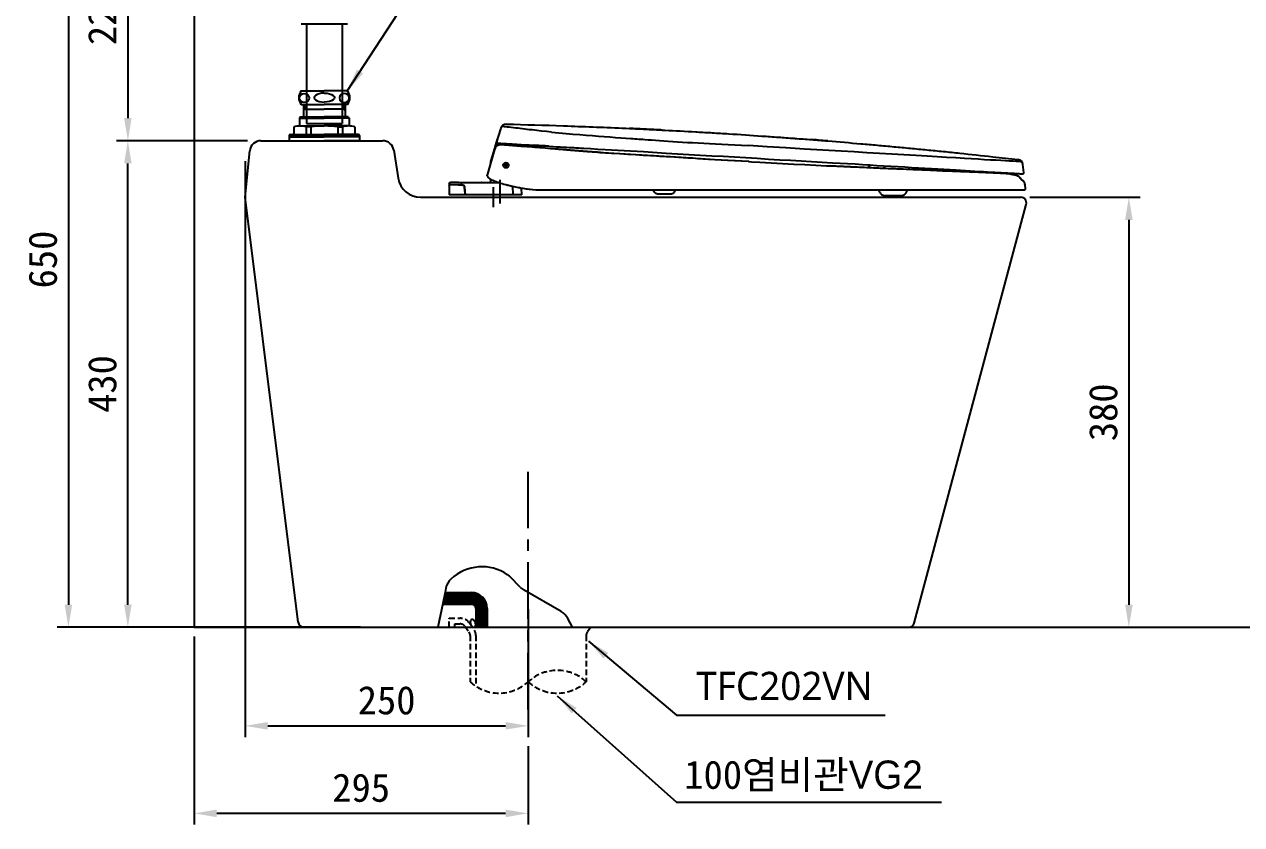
# Model space of a CAD drawing. Extents: x 3417 to 8696, y 52 to 2243.
# Drawn here: x 3417 to 4492, y 52 to 760 of the extents above; entities that cross this region are included whole.
import ezdxf

# ---------------------------------------------------------------- set-up
doc = ezdxf.new("R2010")
doc.units = 0
doc.header["$LTSCALE"] = 20
doc.header["$MEASUREMENT"] = 0
doc.linetypes.add('CENTER', pattern=[2, 1.25, -0.25, 0.25, -0.25])
doc.linetypes.add('HIDDEN', pattern=[0.375, 0.25, -0.125])
doc.layers.get('0').update_dxf_attribs({"linetype": 'CONTINUOUS'})
doc.layers.get('DEFPOINTS').update_dxf_attribs({"linetype": 'CONTINUOUS'})
for name, color, linetype in [('1', 1, 'CONTINUOUS'), ('2', 2, 'CONTINUOUS'), ('3', 3, 'CONTINUOUS'), ('4', 4, 'CONTINUOUS'), ('6', 6, 'CONTINUOUS'), ('CENTER', 2, 'CENTER'), ('FAUCET', 4, 'CONTINUOUS')]:
    doc.layers.add(name, color=color, linetype=linetype)
doc.styles.add('ROMANS', font='ROMANS')
doc.dimstyles.get("Standard").update_dxf_attribs({"dimtxt": 2.5, "dimasz": 2, "dimexe": 2, "dimexo": 1, "dimgap": 1.5, "dimtad": 1, "dimdec": 0, "dimlfac": 10, "dimrnd": 0.5, "dimzin": 0, "dimdsep": 46, "dimtxsty": 'Standard', "dimcen": 0, "dimclrt": 2, "dimadec": 0, "dimazin": 0, "dimtfac": 1, "dimtdec": 0, "dimtmove": 0, "dimatfit": 3, "dimfxl": 1, "dimtolj": 1, "dimtzin": 0, "dimarcsym": 0})

# ---------------------------------------------------------------- blocks, each defined once
blk = doc.blocks.new('*D10')
at = {"layer": '3', "color": 3, "lineweight": -2, "transparency": 16777216}
for p, q in [((3566.8, 218.7), (3566.8, 52.3)), ((3861.8, 121.6), (3861.8, 52.3)), ((3586.8, 62.3), (3841.8, 62.3))]:
    blk.add_line(p, q, dxfattribs=at)
at = {"layer": '3', "color": 3, "transparency": 16777216}
for points in [[(3586.8, 65.6), (3586.8, 58.9), (3566.8, 62.3)], [(3841.8, 65.6), (3841.8, 58.9), (3861.8, 62.3)]]:
    blk.add_solid(points, dxfattribs=at)
at = {"layer": 'DEFPOINTS', "color": 0, "transparency": 16777216}
for p in [(3566.8, 226.7), (3861.8, 129.6), (3861.8, 62.3)]:
    blk.add_point(p, dxfattribs=at)
at = {"layer": '3', "color": 2, "transparency": 16777216, "insert": (3714.3, 84.8), "char_height": 25, "attachment_point": 5}
blk.add_mtext('\\A1;295', dxfattribs=at)
blk = doc.blocks.new('*D11')
at = {"layer": '3', "color": 3, "lineweight": -2, "transparency": 16777216}
for p, q in [((3546.8, 876.7), (3445.8, 876.7)), ((3455.8, 856.7), (3455.8, 246.7)), ((3659.8, 226.7), (3445.8, 226.7))]:
    blk.add_line(p, q, dxfattribs=at)
at = {"layer": '3', "color": 3, "transparency": 16777216}
for points in [[(3452.5, 856.7), (3459.1, 856.7), (3455.8, 876.7)], [(3452.5, 246.7), (3459.1, 246.7), (3455.8, 226.7)]]:
    blk.add_solid(points, dxfattribs=at)
at = {"layer": 'DEFPOINTS', "color": 0, "transparency": 16777216}
for p in [(3554.8, 876.7), (3455.8, 226.7), (3667.8, 226.7)]:
    blk.add_point(p, dxfattribs=at)
at = {"layer": '3', "color": 2, "transparency": 16777216, "insert": (3433.3, 551.7), "char_height": 25, "attachment_point": 5, "rotation": 90}
blk.add_mtext('\\A1;650', dxfattribs=at)
blk = doc.blocks.new('*D12')
at = {"layer": '3', "color": 3, "lineweight": -2, "transparency": 16777216}
for p, q in [((3514.5, 876.7), (3498.3, 876.7)), ((3508.3, 856.7), (3508.3, 676.7)), ((3500.3, 656.7), (3498.3, 656.7))]:
    blk.add_line(p, q, dxfattribs=at)
at = {"layer": '3', "color": 3, "transparency": 16777216}
for points in [[(3505, 856.7), (3511.6, 856.7), (3508.3, 876.7)], [(3505, 676.7), (3511.6, 676.7), (3508.3, 656.7)]]:
    blk.add_solid(points, dxfattribs=at)
at = {"layer": 'DEFPOINTS', "color": 0, "transparency": 16777216}
for p in [(3522.5, 876.7), (3508.3, 656.7), (3508.3, 656.7)]:
    blk.add_point(p, dxfattribs=at)
at = {"layer": '3', "color": 2, "transparency": 16777216, "insert": (3485.8, 766.7), "char_height": 25, "attachment_point": 5, "rotation": 90}
blk.add_mtext('\\A1;220', dxfattribs=at)
blk = doc.blocks.new('*D15')
at = {"color": 3, "lineweight": -2, "transparency": 16777216}
for p, q in [((3611.8, 638.7), (3611.8, 129.6)), ((3861.8, 242.7), (3861.8, 129.6)), ((3631.8, 139.6), (3841.8, 139.6))]:
    blk.add_line(p, q, dxfattribs=at)
at = {"color": 3, "transparency": 16777216}
for points in [[(3631.8, 143), (3631.8, 136.3), (3611.8, 139.6)], [(3841.8, 143), (3841.8, 136.3), (3861.8, 139.6)]]:
    blk.add_solid(points, dxfattribs=at)
at = {"layer": 'DEFPOINTS', "color": 0, "transparency": 16777216}
for p in [(3611.8, 646.7), (3861.8, 250.7), (3861.8, 139.6)]:
    blk.add_point(p, dxfattribs=at)
at = {"color": 2, "transparency": 16777216, "insert": (3736.8, 162.1), "char_height": 25, "attachment_point": 5}
blk.add_mtext('\\A1;250', dxfattribs=at)
blk = doc.blocks.new('*D16')
at = {"color": 3, "lineweight": -2, "transparency": 16777216}
for p, q in [((3613.8, 656.7), (3498.3, 656.7)), ((3508.3, 246.7), (3508.3, 636.7)), ((3713.8, 226.7), (3498.3, 226.7))]:
    blk.add_line(p, q, dxfattribs=at)
at = {"color": 3, "transparency": 16777216}
for points in [[(3505, 636.7), (3511.6, 636.7), (3508.3, 656.7)], [(3505, 246.7), (3511.6, 246.7), (3508.3, 226.7)]]:
    blk.add_solid(points, dxfattribs=at)
at = {"layer": 'DEFPOINTS', "color": 0, "transparency": 16777216}
for p in [(3508.3, 656.7), (3621.8, 656.7), (3721.8, 226.7)]:
    blk.add_point(p, dxfattribs=at)
at = {"color": 2, "transparency": 16777216, "insert": (3485.8, 441.7), "char_height": 25, "attachment_point": 5, "rotation": 90}
blk.add_mtext('\\A1;430', dxfattribs=at)
blk = doc.blocks.new('*D20')
at = {"layer": '3', "color": 3, "lineweight": -2, "transparency": 16777216}
for p, q in [((4304.8, 606.7), (4402.2, 606.7)), ((4392.2, 586.7), (4392.2, 246.7)), ((4156.3, 226.7), (4402.2, 226.7))]:
    blk.add_line(p, q, dxfattribs=at)
at = {"layer": '3', "color": 3, "transparency": 16777216}
for points in [[(4388.9, 586.7), (4395.6, 586.7), (4392.2, 606.7)], [(4388.9, 246.7), (4395.6, 246.7), (4392.2, 226.7)]]:
    blk.add_solid(points, dxfattribs=at)
at = {"layer": 'DEFPOINTS', "color": 0, "transparency": 16777216}
for p in [(4296.8, 606.7), (4148.3, 226.7), (4392.2, 226.7)]:
    blk.add_point(p, dxfattribs=at)
at = {"layer": '3', "color": 2, "transparency": 16777216, "insert": (4369.7, 416.7), "char_height": 25, "attachment_point": 5, "rotation": 90}
blk.add_mtext('\\A1;380', dxfattribs=at)
blk = doc.blocks.new('*X29')
at = {"color": 0}
for p, q in [((1041.4, 975), (1072.4, 975)), ((1041.6, 976), (1070.5, 976)), ((1041.8, 977), (1066.9, 977)), ((1040, 968), (1078.1, 968)), ((1040.2, 969), (1077.7, 969)), ((1040.4, 970), (1077.2, 970)), ((1040.6, 971), (1076.6, 971)), ((1040.8, 972), (1075.8, 972)), ((1041, 973), (1074.9, 973)), ((1041.2, 974), (1073.8, 974)), ((1066, 967), (1078.4, 967)), ((1067.8, 966), (1078.7, 966)), ((1068.5, 965), (1078.9, 965)), ((1068.9, 964), (1079, 964)), ((1069, 963), (1079, 963)), ((1069, 962), (1079, 962)), ((1069, 961), (1079, 961)), ((1069, 960), (1079, 960)), ((1069, 959), (1079, 959)), ((1069, 958), (1079, 958)), ((1069, 957), (1079, 957)), ((1069, 956), (1079, 956)), ((1069, 955), (1079, 955)), ((1069, 954), (1079, 954)), ((1069, 953), (1079, 953)), ((1069, 952), (1079, 952)), ((1069, 951), (1079, 951)), ((1069, 950), (1079, 950)), ((1069, 949), (1079, 949)), ((1069, 948), (1079, 948)), ((1069, 947), (1079, 947))]:
    blk.add_line(p, q, dxfattribs=at)
blk = doc.blocks.new('A$C0A0E4DA4')
at = {"color": 2, "ltscale": 50}
for p, q in [((41.9, 58), (42.5, 60.1)), ((42.5, 60.1), (42.6, 60.5)), ((36.9, 41.2), (40.1, 51.8)), ((40.1, 51.8), (40.2, 51.8)), ((40.2, 51.8), (40.3, 51.8)), ((40.3, 51.8), (40.3, 51.8)), ((52.4, 37.1), (47.7, 37.1)), ((50, 39.5), (50, 34.7)), ((507.3, 30.6), (506.6, 37.7)), ((8, 21.8), (1, 21.8)), ((8, 21.8), (43.7, 21.8)), ((0, 20.8), (0, 19.8)), ((0, 20.8), (0, 19.8)), ((8, 19.8), (0, 19.8)), ((0, 19.3), (0, 19.1)), ((0, 19.1), (0, 10.8)), ((64, 10.8), (0, 10.8)), ((8, 19.8), (0.5, 19.8)), ((1.5, 19.8), (0.5, 19.8)), ((4.4, 19.8), (1.5, 19.8)), ((7.8, 19.8), (8.9, 19.8)), ((8, 19.8), (11.1, 19.8)), ((8, 19.8), (9.8, 19.8)), ((11, 19.8), (9.8, 19.8)), ((14, 12.5), (13.5, 17.5)), ((14.3, 10.8), (13.6, 17.6)), ((14.1, 10.8), (14, 12.5)), ((38.8, 17.6), (38.8, 0)), ((64, 10.8), (63.9, 16.9)), ((80.2, 15.3), (264.5, 15.3)), ((264.5, 15.3), (353.6, 15.3)), ((353.6, 15.3), (467.3, 15.3)), ((467.3, 15.3), (507.8, 15.3)), ((508.8, 16.4), (508.5, 19.9))]:
    blk.add_line(p, q, dxfattribs=at)
for points in [[(45.2, 69), (41.8, 57.8)], [(45.3, 69.7), (45.3, 69.4), (45.2, 69)], [(45.2, 69), (45.2, 69.1)], [(45.2, 69), (45.2, 69)], [(90.3, 66.3), (85.9, 66.8), (81.5, 67.3), (77.3, 67.8), (73.2, 68.3), (70.9, 68.5), (68.7, 68.8), (66.6, 69.1), (64.5, 69.3), (62.6, 69.5), (60.7, 69.8), (58.9, 70), (56.7, 70.2), (54.7, 70.4), (52.9, 70.6), (51.3, 70.8), (49.8, 71), (48.6, 71.1), (47.4, 71.2), (46.4, 71.3), (46.1, 71.3)], [(90.3, 66.3), (96.8, 65.7), (103.1, 65.2), (109.2, 64.7), (115.2, 64.2), (121, 63.7), (126.5, 63.3), (131.8, 62.9), (136.9, 62.5), (141.9, 62.1), (146.7, 61.7), (151.4, 61.4), (155.9, 61.1), (160.2, 60.7), (162.1, 60.6), (163.9, 60.5), (165.7, 60.3), (167.5, 60.2), (169.2, 60.1), (170.9, 60), (172.6, 59.9), (175.6, 59.6), (178.7, 59.4), (182.1, 59.2), (185.7, 58.9), (189.4, 58.7), (193.4, 58.4), (197.4, 58.2), (201.5, 57.9), (205.8, 57.6), (210.2, 57.3), (214.9, 57.1), (219.7, 56.8), (224.7, 56.5), (229.9, 56.2), (235.2, 55.9), (240.8, 55.6), (246.4, 55.3), (252.2, 55), (258.1, 54.7), (264.3, 54.4)], [(186.8, 68.3), (185.5, 68.4), (184.1, 68.4), (182.4, 68.5), (180.6, 68.6), (178.6, 68.7), (176.4, 68.8), (174, 68.9), (171.4, 69.1), (168.6, 69.2), (165.7, 69.3), (162.5, 69.5), (159.2, 69.6)], [(161, 69.5), (159.2, 69.6)], [(40.1, 51.8), (40.2, 52.3), (40.4, 52.9), (40.5, 53.4), (40.7, 54), (40.9, 54.5), (41, 55), (41.2, 55.5), (41.3, 56), (41.3, 56)], [(40.2, 51.9), (40.5, 52.6), (41, 53.3), (41.6, 54), (42.2, 54.5), (43, 54.9), (43.8, 55.2), (44.6, 55.3), (45.3, 55.3)], [(40.6, 52.7), (40.6, 52.8), (41.2, 53.7), (41.5, 54.3), (41.8, 54.8), (42, 55.3), (42.3, 55.6), (42.4, 56), (42.6, 56.2), (42.7, 56.5), (42.7, 56.6)], [(41.3, 56), (41.4, 56.4), (41.5, 56.8), (41.6, 57.1), (41.7, 57.3), (41.8, 57.6), (41.8, 57.6)], [(41.7, 56.9), (41.6, 56.7), (41.4, 56.4), (41.3, 56)], [(41.8, 57.6), (41.8, 57.5), (41.7, 56.9)], [(41.8, 57), (41.7, 56.9)], [(41.8, 57.6), (41.8, 57.7), (41.8, 57.8), (41.8, 57.8)], [(41.8, 57.8), (41.8, 57.7), (41.8, 57.5)], [(41.8, 57.8), (41.8, 57.7), (41.8, 57.6)], [(41.8, 57.5), (41.8, 57.6), (41.8, 57.6)], [(42.1, 56.8), (42.1, 56.8), (42, 57), (41.9, 57.1), (41.8, 57.4), (41.8, 57.5)], [(41.9, 57.9), (41.9, 57.5), (42, 57.2), (42.2, 56.9), (42.5, 56.7)], [(42.4, 56.6), (42.3, 56.7), (42.1, 56.8)], [(42.4, 56.7), (42.5, 56.6)], [(42.5, 56.6), (42.4, 56.6)], [(42.4, 56.6), (42.4, 56.6), (42.5, 56.6)], [(42.5, 56.7), (42.8, 56.6), (43.3, 56.6), (43.8, 56.6), (44.5, 56.5), (45.2, 56.5), (46, 56.4), (46.8, 56.4), (47.6, 56.3), (48.4, 56.3), (49.3, 56.2), (50.1, 56.2), (50.8, 56.1), (51.6, 56.1), (52.3, 56), (53.1, 56), (54, 55.9), (55.1, 55.9), (56.5, 55.8), (58, 55.7), (59.7, 55.6), (61.5, 55.5), (63.6, 55.4), (65.9, 55.2), (68.1, 55.1), (70.5, 55), (73, 54.8), (75.7, 54.7), (78, 54.5), (80.3, 54.4), (82.8, 54.2), (85.4, 54.1), (87.6, 54)], [(42.5, 56.6), (42.5, 56.6), (42.7, 56.6)], [(42.5, 56.6), (42.5, 56.6), (42.5, 56.6)], [(42.7, 56.6), (42.8, 56.5)], [(42.7, 56.6), (42.8, 56.6)], [(45.3, 55.3), (59.6, 54.3), (66.3, 53.7)], [(50.5, 56.1), (50.2, 55.5), (49.9, 55)], [(87.6, 53.9), (84.7, 54.1), (81.8, 54.3), (79, 54.4), (76.2, 54.6), (74.8, 54.7)], [(87.6, 54), (88.1, 53.9), (91.6, 53.7), (94.8, 53.5), (97.9, 53.4), (100.7, 53.2), (103.4, 53), (105.8, 52.9), (108, 52.8), (109.9, 52.7), (111.5, 52.6), (113.1, 52.5), (114.5, 52.4), (115.9, 52.3), (117.4, 52.2), (118.8, 52.1), (125, 51.8), (131.3, 51.4), (137.6, 51), (154.5, 50.1), (171.4, 49.1), (191.5, 47.9), (211.6, 46.7), (231.7, 45.5), (241.7, 45), (251.7, 44.4), (261.8, 43.8), (271.8, 43.2), (281.8, 42.6), (291.8, 42), (301.2, 41.5), (310.6, 40.9), (319.9, 40.4), (329.2, 39.9), (338.4, 39.3), (345.1, 38.9), (351.7, 38.5), (358.3, 38.2), (364.8, 37.8), (371.3, 37.4), (377.6, 37), (383.8, 36.7), (390, 36.3), (396.1, 35.9), (402.2, 35.6), (408.2, 35.2), (414.2, 34.9), (420, 34.5), (425.7, 34.2), (431.3, 33.9), (436.7, 33.6), (442, 33.3), (447.2, 33), (451.5, 32.7), (455.8, 32.5), (459.9, 32.2), (464, 32), (468, 31.7), (471.8, 31.5), (475.2, 31.3), (478.5, 31.1), (481.6, 31), (484.5, 30.8), (487.3, 30.6), (489.2, 30.5), (490.9, 30.4), (492.6, 30.3), (494.2, 30.2), (495.7, 30.1), (497.1, 30), (498.4, 30), (499.6, 29.9), (500.1, 29.9), (500.6, 29.8), (501.1, 29.8), (501.5, 29.8), (501.9, 29.8), (502.3, 29.7), (502.7, 29.7), (503.1, 29.7), (503.5, 29.7), (503.9, 29.6), (504.4, 29.6), (504.8, 29.6), (505.2, 29.6), (505.5, 29.6), (505.9, 29.5), (506.1, 29.5), (506.3, 29.5), (506.5, 29.5), (506.5, 29.5)], [(505.7, 40.1), (505.6, 40.1), (504.4, 40.2), (502.7, 40.3), (500.5, 40.4), (497.8, 40.6), (494.7, 40.8), (491.1, 41), (487.1, 41.2), (482.7, 41.5), (477.9, 41.7), (472.6, 42), (467, 42.4), (461.1, 42.7), (455.1, 43.1), (447.2, 43.5), (439.1, 44), (430.8, 44.5), (422.1, 45), (412, 45.6), (401.5, 46.2), (390.8, 46.9), (379.9, 47.5), (368.8, 48.1), (357.4, 48.8), (346, 49.5), (329.9, 50.4), (313.6, 51.4), (297.2, 52.4), (280.8, 53.3), (264.3, 54.4)], [(334.2, 58.6), (332, 58.7), (329.9, 58.9), (327.9, 59.1), (326, 59.2), (324.3, 59.4), (322.7, 59.5), (321.2, 59.6), (319.8, 59.7)], [(40, 51.1), (33.5, 28.3)], [(40.6, 52.5), (40.4, 52.1), (40.1, 51.4), (40, 51.1)], [(40.1, 51.8), (40.5, 52.6)], [(40.1, 51.3), (40.3, 51.9), (40.4, 52)], [(40.2, 51.9), (40.2, 51.7), (40.1, 51.3)], [(40.5, 52.3), (40.6, 52.5)], [(135.7, 48.1), (135.5, 48.1), (134.8, 48.2), (134, 48.2), (133.2, 48.3), (132.6, 48.3), (132, 48.4), (131.4, 48.4), (130.7, 48.5), (129.8, 48.5), (128.8, 48.6), (127.9, 48.7), (127.1, 48.7), (126.5, 48.7), (125.9, 48.8), (125.3, 48.8), (124.5, 48.9), (123.8, 48.9), (123, 49), (122.4, 49), (121.8, 49.1), (121.2, 49.1), (120.6, 49.2), (120, 49.2), (119.2, 49.3), (118.5, 49.3), (117.7, 49.4), (116.9, 49.5), (116, 49.5), (115.2, 49.6), (114.7, 49.6), (114.2, 49.7), (113.5, 49.7), (112.8, 49.8), (112.2, 49.8), (111.7, 49.9), (111.1, 49.9), (110.4, 50), (109.7, 50), (108.9, 50.1), (108, 50.2), (107.2, 50.2), (106.5, 50.3), (105.9, 50.4), (105.4, 50.4), (105.1, 50.4), (104.9, 50.4), (104.6, 50.5), (104.4, 50.5), (104, 50.5), (103.7, 50.5), (103.4, 50.6), (103, 50.6), (102.5, 50.6), (101.7, 50.7), (100.8, 50.8), (100, 50.9), (99.2, 50.9), (98.6, 51), (97.7, 51), (96.8, 51.1), (95.8, 51.2), (94.7, 51.3), (93.6, 51.4), (91.5, 51.6), (89.5, 51.7), (87, 52), (84.6, 52.2), (82.3, 52.4), (80, 52.6), (77.6, 52.8), (75.4, 52.9), (73.1, 53.1), (70.8, 53.3), (68.5, 53.5), (66.3, 53.7), (66.3, 53.7)], [(264.4, 40.3), (258, 40.6), (251.8, 41), (245.8, 41.3), (240, 41.7), (234.4, 42), (229, 42.3), (224.1, 42.6), (219.5, 42.9), (215, 43.2), (210.6, 43.4), (206.5, 43.7), (202.6, 43.9), (198.9, 44.1), (195.3, 44.4), (191.9, 44.6), (188.8, 44.8), (185.8, 44.9), (183.1, 45.1), (180.4, 45.3), (177.6, 45.4), (171.1, 45.8), (164.5, 46.3), (157.6, 46.7), (150.6, 47.1), (143.3, 47.6), (140.6, 47.8), (137.9, 47.9), (135.4, 48.1), (133, 48.2), (130.8, 48.4), (128.8, 48.5), (127, 48.6), (125.5, 48.8), (124, 48.9), (122.8, 48.9), (121.8, 49)], [(136.2, 48.1), (121.8, 49)], [(136.1, 48.1), (136.1, 48.1), (135.9, 48.1), (135.7, 48.1), (135.7, 48.1)], [(264.3, 40.3), (234.6, 42), (204.8, 43.8), (175, 45.7), (145.2, 47.5), (136.2, 48.1)], [(36.4, 38.6), (36.3, 38)], [(36.6, 40.1), (36.6, 39.9), (36.6, 39.7)], [(37, 40.5), (36.9, 41.2)], [(264.3, 40.3), (264.4, 40.3)], [(264.4, 40.3), (264.4, 40.3), (264.3, 40.3)], [(264.4, 40.3), (266.8, 40.2)], [(266.8, 40.2), (274.3, 39.8), (284.3, 39.2), (294.2, 38.7), (304.1, 38.1), (314, 37.6), (323.6, 37.1), (333.2, 36.6), (336.1, 36.5)], [(336.7, 36.4), (336.7, 36.4), (336.1, 36.5)], [(336.4, 36.4), (336.1, 36.5)], [(345.4, 36), (345.1, 36), (344.3, 36), (343.4, 36.1), (342.4, 36.1), (341.4, 36.2), (340.4, 36.2), (339.6, 36.3), (338.8, 36.3), (338.1, 36.4), (337.7, 36.4), (337.2, 36.4), (336.7, 36.4)], [(487.6, 29.9), (487.4, 29.9), (487, 29.9), (486.5, 30), (485.9, 30), (485.3, 30), (484.6, 30), (483.9, 30.1), (483.1, 30.1), (482.3, 30.1), (481.5, 30.2), (480.6, 30.2), (479, 30.3), (477.3, 30.3), (475.6, 30.4), (473.7, 30.5), (471.7, 30.6), (469.6, 30.7), (467.4, 30.8), (464.9, 30.9), (462.2, 31), (459.5, 31.1), (456.7, 31.2), (455.4, 31.3), (454.1, 31.3), (452.9, 31.4), (451.7, 31.4), (450.5, 31.5), (449.4, 31.5), (448.1, 31.5), (446.4, 31.6), (444.5, 31.7), (442.4, 31.8), (441.1, 31.8), (439.8, 31.9), (438.4, 31.9), (437.3, 32), (436.4, 32), (435.7, 32), (435.1, 32.1), (434.3, 32.1), (433.4, 32.1), (432.6, 32.2), (431.7, 32.2), (430.8, 32.2), (430, 32.3), (429.3, 32.3), (427.1, 32.4), (424.6, 32.5), (422.1, 32.6), (419.8, 32.7), (417.4, 32.8), (414.8, 32.9), (412.2, 33), (409.5, 33.1), (406.6, 33.2), (403.6, 33.3), (400.7, 33.5), (398.9, 33.5), (397.1, 33.6), (395.5, 33.7), (394.1, 33.8), (392.6, 33.8), (391, 33.9), (389.3, 34), (387.5, 34), (385.8, 34.1), (384, 34.2), (382.3, 34.3), (380.8, 34.3), (379.4, 34.4), (378, 34.5), (376.7, 34.5), (374.7, 34.6), (372.8, 34.7), (370.8, 34.8), (368.6, 34.9), (366.3, 35), (363.8, 35.1), (362.1, 35.2), (360.4, 35.3), (358.8, 35.3), (357.1, 35.4), (356.2, 35.5), (355.3, 35.5), (354.6, 35.5), (354, 35.6), (353.4, 35.6), (352.7, 35.6), (351.8, 35.7), (350.9, 35.7), (350.1, 35.8), (349.4, 35.8), (348.8, 35.8), (347.9, 35.9), (347, 35.9), (346, 36), (345.4, 36)], [(0, 20.8), (0.1, 21.2), (0.3, 21.5), (0.6, 21.7), (1, 21.8)], [(33.4, 28.1), (33.5, 28.3)], [(33.5, 27.8), (33.5, 27.8), (33.4, 28.1), (33.4, 28.1)], [(33.5, 27.8), (33.5, 27.7), (33.6, 27.3), (33.7, 27), (33.9, 26.7), (34, 26.6), (34.2, 26.4), (34.5, 26.2), (34.8, 25.9), (35.2, 25.6), (35.6, 25.3), (36, 25), (36.5, 24.8), (36.9, 24.6), (37.4, 24.3), (38.3, 23.9), (39.3, 23.4), (40.6, 22.9), (41.3, 22.7), (42.1, 22.4), (43.1, 22), (44.1, 21.7), (45.3, 21.3), (46.7, 20.9), (48.2, 20.5), (49.8, 20), (51.6, 19.6), (53.4, 19.1), (55.3, 18.7), (57.4, 18.2), (59.7, 17.7), (62.1, 17.3), (64.2, 16.9), (66.5, 16.5), (68.8, 16.2), (71.3, 15.9), (73.8, 15.6), (76.4, 15.5)], [(33.6, 28.7), (33.6, 28.6)], [(35.3, 21.8), (35.5, 21.8)], [(35.8, 21.9), (35.6, 21.9), (35.5, 21.8)], [(36.3, 22.8), (36.3, 22.5), (36.2, 22.3), (36, 22), (35.8, 21.9)], [(36.3, 24.9), (36.3, 22.8)], [(437.5, 32), (437.3, 32), (437, 32)], [(487.6, 29.9), (487.3, 29.9), (487, 29.9), (486.5, 30), (486.4, 30)], [(494.9, 29.3), (494.4, 29.4), (493.3, 29.5), (492.6, 29.6), (492, 29.6), (491.4, 29.7), (490.8, 29.7), (490.2, 29.8), (489.9, 29.8), (489.8, 29.8), (489.7, 29.8), (489.6, 29.8), (489.4, 29.8), (489.2, 29.8), (489, 29.8), (488.8, 29.8), (488.4, 29.9), (488, 29.9), (487.6, 29.9)], [(494.9, 29.3), (494.9, 29.3)], [(495, 29.3), (495, 29.3), (495, 29.3), (495, 29.3)], [(495.9, 29.1), (495, 29.3)], [(501.6, 27.6), (500.7, 27.9), (499.5, 28.2), (498.5, 28.5), (497.6, 28.7), (496.9, 28.9), (496.3, 29), (495.9, 29.1)], [(501.8, 27.5), (501.7, 27.5), (501.6, 27.6)], [(504.9, 25), (504.5, 25.5), (504.2, 25.9), (504, 26.1), (503.8, 26.3), (503.6, 26.4), (503.4, 26.6), (503.2, 26.8), (502.8, 27), (502.4, 27.3), (501.8, 27.5), (501.8, 27.5)], [(506, 23.7), (506, 23.7), (505.9, 23.8), (505.8, 23.9), (505.6, 24), (505.4, 24.2), (505.2, 24.6), (504.9, 25)], [(508.5, 19.9), (508.3, 20.6), (508.1, 21.2), (507.8, 21.8), (507.5, 22.4), (507.1, 22.8), (506.7, 23.2), (506.3, 23.5), (506, 23.7)], [(506.3, 29.5), (506.5, 29.5)], [(506.5, 29.5), (506.5, 29.5), (506.7, 29.6), (506.9, 29.7), (507.1, 29.8), (507.3, 30.1), (507.3, 30.3), (507.3, 30.6)], [(0, 19.3), (0, 19.5), (0.1, 19.6), (0.3, 19.7), (0.5, 19.8)], [(0, 19.3), (0, 10.8)], [(11, 19.8), (11.2, 19.8)], [(11.2, 19.8), (11.4, 19.7), (11.9, 19.6), (12.1, 19.5), (12.3, 19.4), (12.5, 19.3), (12.7, 19.1), (12.9, 18.9), (13.2, 18.5), (13.4, 18.1), (13.5, 17.5)], [(49.8, 20), (49.9, 20), (52.2, 19.4), (54.5, 18.8), (57, 18.3), (59.6, 17.7), (62.2, 17.2), (65, 16.7), (67.8, 16.3), (70.6, 15.9), (73.5, 15.6), (76.4, 15.4)], [(55.9, 18.5), (56, 10.8)], [(76.4, 15.4), (76.4, 15.5), (76.4, 15.5)], [(76.4, 15.4), (80.2, 15.3)], [(76.6, 15.4), (76.6, 15.4)], [(76.6, 15.4), (76.7, 15.4)], [(76.6, 15.4), (76.7, 15.4)], [(180.1, 15.3), (180.1, 15.2), (180.7, 14.1), (181.3, 13.4)], [(181.3, 13.4), (181.8, 12.8), (182.5, 12.4), (183.2, 12.1), (184, 11.9)], [(184, 11.9), (184.2, 11.9), (184.6, 11.9), (185.2, 11.9)], [(194.9, 11.9), (195.5, 11.9), (195.9, 11.9), (196.1, 11.9)], [(196.1, 11.9), (196.9, 12.1), (197.6, 12.4), (198.2, 12.8), (198.8, 13.4)], [(198.8, 13.4), (199.3, 14.1), (199.9, 15.2), (200, 15.3)], [(379.1, 15.3), (379.2, 15.2), (379.4, 14.5), (379.7, 13.9), (380, 13.3), (380.4, 12.7), (380.9, 12)], [(380.9, 12), (381.1, 11.7), (381.5, 11.4), (381.8, 11.1), (382.2, 10.9), (383, 10.6), (383.6, 10.4)], [(400.2, 10.4), (400.8, 10.6), (401.5, 10.9), (401.9, 11.1), (402.3, 11.4), (402.7, 11.7), (402.9, 12)], [(402.9, 12), (403.4, 12.7), (403.8, 13.3), (404.1, 13.9), (404.3, 14.5), (404.6, 15.2), (404.6, 15.3)], [(402.9, 12), (403, 12.1)], [(399.9, 10.4), (400.2, 10.4)]]:
    blk.add_lwpolyline(points, dxfattribs=at)
blk.add_circle((50, 37.1), 2.37, dxfattribs=at)
for centre, radius, start, end in [((50.2, 68.4), 5, 88.5953, 163.5), ((374.7, 39), 5, 197.8332, 221.1124), ((377.7, 41.6), 9, 221.1122, 229.99), ((377.7, 41.6), 9, 304.8468, 318.8878), ((380.7, 39), 5, 318.8876, 331.1251), ((501.6, 37.2), 5, 6, 83.4433), ((11.1, 17.3), 2.5, 5.9994, 89.9994), ((507.8, 16.3), 1, 270, 6)]:
    blk.add_arc(centre, radius, start, end, dxfattribs=at)
for points, knots in [([(45.4, 69.8), (45.4, 69.8), (45.4, 69.8), (45.4, 69.8), (45.4, 69.7), (45.3, 69.7)], [0.0000005, 0.0000005, 0.0000005, 0.0000005, 0.3333333, 0.6666667, 0.9999995, 0.9999995, 0.9999995, 0.9999995]), ([(50.3, 73.4), (67.1, 73), (85.1, 72.5), (103.1, 71.9), (104.3, 71.8)], [0.0000193, 0.0000193, 0.0000193, 0.0000193, 0.277279, 0.2967851, 0.2967851, 0.2967851, 0.2967851]), ([(104.3, 71.8), (112.9, 71.5), (122.4, 71.2), (132, 70.8), (133, 70.8)], [0.2967851, 0.2967851, 0.2967851, 0.2967851, 0.4378889, 0.4544033, 0.4544033, 0.4544033, 0.4544033]), ([(133, 70.8), (141.7, 70.4), (150.6, 70), (159.5, 69.6), (159.6, 69.6)], [0.4544033, 0.4544033, 0.4544033, 0.4544033, 0.5984987, 0.6006749, 0.6006749, 0.6006749, 0.6006749]), ([(186.8, 68.3), (187.3, 68.3), (188.5, 68.2), (189.7, 68.1), (190.4, 68.1)], [0.74993429, 0.74993429, 0.74993429, 0.74993429, 0.75910855, 0.76977684, 0.76977684, 0.76977684, 0.76977684]), ([(190.4, 68.1), (199.5, 67.6), (209, 67.1), (218.5, 66.6), (219, 66.5)], [0.7697768, 0.7697768, 0.7697768, 0.7697768, 0.9197184, 0.9272582, 0.9272582, 0.9272582, 0.9272582]), ([(232.2, 65.8), (237.1, 65.5), (251.7, 64.6), (266.4, 63.6), (276.2, 62.9), (276.3, 62.9)], [0, 0, 0, 0, 0.1000262, 0.3000204, 0.3019588, 0.3019588, 0.3019588, 0.3019588]), ([(276.3, 62.9), (281.1, 62.6), (285.8, 62.2), (290.6, 61.9), (290.6, 61.9)], [0.30195879, 0.30195879, 0.30195879, 0.30195879, 0.40001749, 0.40009326, 0.40009326, 0.40009326, 0.40009326]), ([(305.2, 60.8), (305.2, 60.8), (310, 60.5), (315, 60.1), (319.9, 59.7), (320, 59.7)], [0.4999268, 0.4999268, 0.4999268, 0.4999268, 0.5000146, 0.6000117, 0.6014497, 0.6014497, 0.6014497, 0.6014497]), ([(334, 58.6), (334.1, 58.6), (343.9, 57.8), (358.6, 56.5), (373.2, 55.3), (378, 54.8)], [0.6977902, 0.6977902, 0.6977902, 0.6977902, 0.7000088, 0.900003, 1, 1, 1, 1]), ([(378, 54.8), (382.9, 54.4), (392.6, 53.5), (407.2, 52.1), (421.7, 50.7), (436.3, 49.3), (455.7, 47.3), (477.6, 44.9), (494.8, 43), (502.2, 42.1)], [0, 0, 0, 0, 0.117162, 0.234325, 0.351487, 0.468649, 0.585811, 0.820136, 1, 1, 1, 1]), ([(36.4, 38.6), (36.4, 38.6), (36.5, 39.1), (36.6, 39.7), (36.7, 40.4), (36.7, 40.6)], [0.312838, 0.312838, 0.312838, 0.312838, 0.3333333, 0.6666667, 0.8441628, 0.8441628, 0.8441628, 0.8441628]), ([(194.9, 11.9), (195.4, 11.9), (195.7, 11.9), (195.7, 11.9), (195.7, 11.9)], [0, 0, 0, 0, 0.5, 0.5000246, 0.5000246, 0.5000246, 0.5000246]), ([(383.6, 10.4), (385.2, 10.4), (386.7, 10.4), (389.2, 10.4), (390.6, 10.4)], [0.0165212, 0.0165212, 0.0165212, 0.0165212, 0.5, 1, 1, 1, 1])]:
    blk.add_open_spline(points, degree=3, knots=knots, dxfattribs=at)
for points in [[(159.6, 69.6), (166, 69.3), (172.4, 69), (178.8, 68.7)], [(179, 68.7), (181.6, 68.6), (184.2, 68.4), (186.8, 68.3)], [(219, 66.5), (223.4, 66.3), (227.8, 66), (232.2, 65.8)], [(290.6, 61.9), (295.2, 61.6), (299.8, 61.2), (304.4, 60.9)], [(304.4, 60.9), (304.4, 60.9), (304.4, 60.9), (304.4, 60.9)], [(304.4, 60.9), (304.6, 60.9), (304.8, 60.9), (305, 60.8)], [(305, 60.8), (305, 60.8), (305, 60.8), (305.1, 60.8)], [(305.1, 60.8), (305.1, 60.8), (305.1, 60.8), (305.1, 60.8)], [(305.1, 60.8), (305.1, 60.8), (305.1, 60.8), (305.2, 60.8)], [(320, 59.7), (324.6, 59.3), (329.3, 59), (334, 58.6)], [(36.7, 40.6), (36.8, 40.8), (36.8, 41), (36.9, 41.2)], [(28.6, 21.8), (28.5, 21.8), (28.5, 21.8), (28.5, 21.8)], [(28.6, 21.8), (28.5, 21.8), (28.5, 21.8), (28.5, 21.8)], [(28.7, 21.8), (28.7, 21.8), (28.7, 21.8), (28.6, 21.8)], [(76.7, 15.4), (77.1, 15.4), (77.9, 15.4), (79, 15.3), (79.8, 15.3), (80.2, 15.3)], [(184.4, 11.9), (184.4, 11.9), (184.7, 11.9), (185.2, 11.9)], [(185.2, 11.9), (185.7, 11.9), (186.5, 11.9), (187.5, 11.9)], [(187.5, 11.9), (187.6, 11.9), (187.9, 11.9), (188.1, 11.9)], [(188.1, 11.9), (188.4, 11.9), (188.9, 11.9), (189.7, 11.9), (190, 11.9)], [(190, 11.9), (190.4, 11.9), (191.1, 11.9), (191.7, 11.9), (192, 11.9)], [(192, 11.9), (192.2, 11.9), (192.4, 11.9), (192.6, 11.9)], [(192.6, 11.9), (193.6, 11.9), (194.4, 11.9), (194.9, 11.9)], [(390.6, 10.4), (391.9, 10.4), (393.5, 10.4), (395.2, 10.4)], [(395.2, 10.4), (395.5, 10.4), (395.8, 10.4), (396.1, 10.4)], [(396.1, 10.4), (396.4, 10.4), (397.1, 10.4), (397.8, 10.4), (398.2, 10.4)], [(398.2, 10.4), (398.5, 10.4), (399.1, 10.4), (399.4, 10.4), (399.9, 10.4)]]:
    blk.add_open_spline(points, degree=3, dxfattribs=at)

msp = doc.modelspace()

# ---------------------------------------------------------------- linework, layer by layer
at = {"color": 2}
for p, q in [((3854.81455, 262.04952), (3845.95827, 271.22191)), ((3789.10773, 261.36903), (3788.38423, 257.83848)), ((3890.87202, 240.58446), (3858.1251, 259.46445)), ((3786.32769, 247.80286), (3782.00531, 226.71028)), ((3788.38423, 257.83848), (3786.32769, 247.80286)), ((3786.32769, 247.28404), (3811.60558, 247.28404)), ((3788.38423, 257.31966), (3811.60558, 257.31966)), ((3815.61983, 243.26979), (3815.61983, 226.72805)), ((3825.65546, 243.26979), (3825.65546, 226.72805)), ((3812.67718, 226.72805), (3815.61983, 226.72805)), ((3815.61983, 226.72805), (3825.65546, 226.72805)), ((3825.65546, 226.72805), (3900.79678, 226.72805)), ((3900.79678, 226.72805), (3896.67187, 234.55888))]:
    msp.add_line(p, q, dxfattribs=at)
at = {"color": 2, "linetype": 'HIDDEN'}
for p, q in [((3792.14636, 234.69407), (3801.76748, 234.69407)), ((3792.14636, 226.72805), (3792.14636, 234.69407)), ((3797.16418, 229.67626), (3801.76748, 229.67626)), ((3797.16418, 226.72805), (3797.16418, 229.67626)), ((3805.82263, 227.61382), (3809.57046, 222.47131)), ((3809.87778, 230.56919), (3813.62561, 225.42668)), ((3917.09923, 226.72805), (3913.99694, 222.47131)), ((3810.53312, 219.51594), (3810.53312, 178.55844)), ((3815.55093, 219.51594), (3815.55093, 174.64689)), ((3913.03428, 219.51594), (3913.03428, 178.55844))]:
    msp.add_line(p, q, dxfattribs=at)
at = {"color": 2}
msp.add_lwpolyline([(3810.94993, 229.4806, 0.0621308276), (3811.57933, 228.162, 0.0753600164), (3812.37498, 227.25462, 0.107055245), (3813.37807, 226.72321, 0.1498887269), (3814.19742, 226.74262, 0.1498887269), (3814.86504, 227.21803, 0.107055245), (3815.34971, 228.24452, 0.0753600164), (3815.44302, 229.44771, 0.0621308276), (3815.15684, 230.88053, 0.0621308276), (3814.52743, 232.19914, 0.0753600164), (3813.73179, 233.10651, 0.107055245), (3812.7287, 233.63792, 0.1498887269), (3811.90934, 233.61852, 0.1498887269), (3811.24173, 233.1431, 0.107055245), (3810.75706, 232.11662, 0.0753600164), (3810.66375, 230.91342, 0.0621308276)], format="xyb", close=True, dxfattribs=at)
for centre, radius, start, end in [((3821.00182, 240.03207), 40.14249, 55.73109334, 133.11382652), ((3803.85471, 258.34702), 15.05343, 133.11382652, 168.41903051), ((3835.12891, 260.76577), 15.05343, 43.99550901, 55.73109334), ((3865.64391, 272.50567), 15.05343, 223.99550901, 240.03472876), ((3811.60558, 243.26979), 14.04987, 0, 90), ((3811.60558, 243.26979), 4.01425, 0, 90), ((3883.35321, 227.54324), 15.05343, 27.77812615, 60.03472876)]:
    msp.add_arc(centre, radius, start, end, dxfattribs=at)
at = {"color": 2, "linetype": 'HIDDEN'}
for centre, radius, start, end in [((3801.76748, 224.65845), 10.03562, 36.08435624, 90), ((3801.76748, 224.65845), 5.01781, 36.08435624, 90), ((3805.51531, 219.51594), 5.01781, 0, 36.08435624), ((3805.51531, 219.51594), 10.03562, 0, 36.08435624), ((3918.05209, 219.51594), 5.01781, 143.91564376, 180), ((3887.40899, 150.86002), 37.73404, 47.22643208, 132.77356792), ((3836.15841, 206.25685), 37.73404, 227.22643208, 312.77356792), ((3887.40899, 206.25685), 37.73404, 227.22643208, 312.77356792)]:
    msp.add_arc(centre, radius, start, end, dxfattribs=at)
at = {"layer": '3'}
for p, q in [((3661.2837, 700.72805), (3681.7837, 700.72805)), ((3702.2837, 700.72805), (3681.7837, 700.72805)), ((3661.2837, 688.72805), (3681.7837, 688.72805)), ((3663.2837, 688.72805), (3663.2837, 678.22805)), ((3664.2837, 688.72805), (3664.2837, 684.72805)), ((3702.2837, 688.72805), (3681.7837, 688.72805)), ((3699.2837, 688.72805), (3699.2837, 684.72805)), ((3700.2837, 688.72805), (3700.2837, 678.22805)), ((3660.7837, 677.72805), (3659.7837, 676.72805)), ((3660.7837, 677.72805), (3681.7837, 677.72805)), ((3660.7837, 677.72805), (3660.7837, 677.72805)), ((3663.2837, 684.72805), (3681.7837, 684.72805)), ((3664.2837, 684.72805), (3663.2837, 683.47805)), ((3700.2837, 684.72805), (3681.7837, 684.72805)), ((3702.7837, 677.72805), (3681.7837, 677.72805)), ((3699.2837, 684.72805), (3700.2837, 683.47805)), ((3702.7837, 677.72805), (3703.7837, 676.72805)), ((3702.7837, 677.72805), (3702.7837, 677.72805)), ((3654.7837, 668.92297), (3654.7837, 663.22805)), ((3659.7837, 676.72805), (3681.7837, 676.72805)), ((3659.7837, 676.72805), (3659.7837, 669.72805)), ((3659.7837, 669.72805), (3681.7837, 669.72805)), ((3669.7837, 668.84162), (3665.7837, 668.84162)), ((3665.7837, 668.84162), (3665.7837, 662.22805)), ((3669.7837, 668.84162), (3669.7837, 662.22805)), ((3703.7837, 676.72805), (3681.7837, 676.72805)), ((3703.7837, 669.72805), (3681.7837, 669.72805)), ((3693.7837, 668.84162), (3693.7837, 662.22805)), ((3693.7837, 668.84162), (3697.7837, 668.84162)), ((3697.7837, 668.84162), (3697.7837, 662.22805)), ((3703.7837, 676.72805), (3703.7837, 669.72805)), ((3708.7837, 668.92297), (3708.7837, 663.22805)), ((3650.7837, 661.22805), (3650.7837, 656.72805)), ((3650.7837, 660.72805), (3681.7837, 660.72805)), ((3650.7837, 660.22805), (3681.7837, 660.22805)), ((3650.7837, 656.72805), (3681.7837, 656.72805)), ((3651.7837, 662.22805), (3653.7837, 662.22805)), ((3653.7837, 662.22805), (3681.7837, 662.22805)), ((3709.7837, 662.22805), (3681.7837, 662.22805)), ((3712.7837, 660.72805), (3681.7837, 660.72805)), ((3712.7837, 660.22805), (3681.7837, 660.22805)), ((3712.7837, 656.72805), (3681.7837, 656.72805)), ((3711.7837, 662.22805), (3709.7837, 662.22805)), ((3712.7837, 661.22805), (3712.7837, 656.72805)), ((3836.7837, 622), (3836.7837, 601.22805)), ((3836.7837, 622), (3836.7837, 601.22805))]:
    msp.add_line(p, q, dxfattribs=at)
at = {"layer": '3', "color": 7}
for p, q in [((3625.83358, 656.72805), (3733.25651, 656.72805)), ((3611.7837, 606.72805), (3615.8832, 647.72309)), ((3743.13092, 648.30795), (3747.08927, 623.56824)), ((3658.73622, 231.10787), (3611.7837, 606.72805)), ((3766.83808, 606.72805), (4296.7837, 606.72805)), ((4292.78388, 606.72805), (4292.79002, 606.72805)), ((4202.64984, 230.43611), (4301.61391, 600.43611)), ((3663.69761, 226.72805), (4197.81964, 226.72805))]:
    msp.add_line(p, q, dxfattribs=at)
at = {"layer": '3'}
for centre, radius, start, end in [((3669.2837, 694.72805), 10, 143.13010235, 216.86989765), ((3694.2837, 694.72805), 10, 323.13010235, 36.86989765), ((3662.7837, 678.22805), 0.5, 270, 0), ((3700.7837, 678.22805), 0.5, 180, 270), ((3660.15509, 651.49253), 18.2393, 72.02523915, 107.12727962), ((3681.7837, 588.06034), 81.66771, 90, 98.44945732), ((3681.7837, 588.06034), 81.66771, 81.55054268, 90), ((3703.41231, 651.49253), 18.2393, 72.87272038, 107.97476085), ((3651.7837, 661.22805), 1, 90, 180), ((3653.7837, 663.22805), 1, 270, 0), ((3709.7837, 663.22805), 1, 180, 270), ((3711.7837, 661.22805), 1, 0, 90)]:
    msp.add_arc(centre, radius, start, end, dxfattribs=at)
at = {"layer": '3', "color": 7}
for centre, radius, start, end in [((3625.83358, 646.72805), 10, 90, 174.28940686), ((3733.25651, 646.72805), 10, 9.09027692, 90), ((3766.83808, 626.72805), 20, 189.09027692, 270), ((4296.7837, 601.72805), 5, 345.02559612, 90), ((3663.69761, 231.72805), 5, 187.12501626, 270), ((4197.81964, 231.72805), 5, 270, 345.02559612)]:
    msp.add_arc(centre, radius, start, end, dxfattribs=at)
at = {"layer": '3'}
msp.add_ellipse((3681.7837, 694.7635), major_axis=(-9.05575, 0), ratio=0.437793456, start_param=4.7123889804, end_param=7.853981634, dxfattribs=at)
at = {"layer": '3', "extrusion": (0, 0, -1)}
msp.add_ellipse((3681.7837, 694.7635), major_axis=(9.05575, 0), ratio=0.437793456, start_param=4.7123889804, end_param=7.853981634, dxfattribs=at)
at = {"layer": '3'}
msp.add_ellipse((3664.0545, 694.50182), major_axis=(-4.3189, 0), ratio=0.9179526791, dxfattribs=at)
at = {"layer": '3', "extrusion": (0, 0, -1)}
msp.add_ellipse((3699.5129, 694.50182), major_axis=(4.3189, 0), ratio=0.9179526791, dxfattribs=at)
at = {"layer": '4'}
for p, q in [((3702.3252, 759.56152), (3661.2422, 759.56152)), ((3665.9087, 759.56152), (3665.9087, 671.9346)), ((3697.6587, 759.56152), (3697.6587, 671.9346)), ((3665.9087, 671.9346), (3697.6587, 671.9346))]:
    msp.add_line(p, q, dxfattribs=at)
at = {"layer": '6'}
msp.add_lwpolyline([(5566.7837, 2104.22805), (3566.7837, 2104.22805), (3566.7837, 226.72805), (5443.5, 226.72805), (5443.5, 1226.72805)], dxfattribs=at)
at = {"layer": 'CENTER', "color": 2, "linetype": 'CENTER', "ltscale": 2}
msp.add_line((3861.7837, 154.19196), (3861.7837, 369.50407), dxfattribs=at)
at = {"layer": 'DEFPOINTS', "color": 2, "linetype": 'ByBlock'}
msp.add_point((3786.32769, 247.28404), dxfattribs=at)

# ---------------------------------------------------------------- block references
at = {"color": 2, "xscale": 1.003562326165992, "yscale": 1.003562326165992, "zscale": 1.003562326165992}
msp.add_blockref('*X29', (2742.81711, -723.2901), dxfattribs=at)
at = {"layer": '1', "color": 0}
msp.add_blockref('A$C0A0E4DA4', (3792.1352, 597.94165), dxfattribs=at)

# ---------------------------------------------------------------- texts
at = {"layer": '2', "char_height": 25, "attachment_point": 4, "style": 'ROMANS'}
for s, insert in [('{\\fNanumGothic|b0|i0|c129|p50;T\\fNanumGothic|b0|i0|c0|p50;FC202\\fNanumGothic|b0|i0|c129|p50;VN}', (4010.1792, 174.69853)), ('{\\Ftxt|c129;100\\fGulim|b0|i0|c129|p50;염비관VG2}', (3999.66083, 95.11592))]:
    msp.add_mtext(s, dxfattribs=dict(at, insert=insert))

# ---------------------------------------------------------------- dimensions: what is measured, and where the dimension line sits
dim = msp.add_linear_dim(base=(3508.30775, 656.72805), p1=(3721.7837, 226.72805), p2=(3621.7837, 656.72805), angle=90, dimstyle='Standard', override={"dimtxt": 25, "dimasz": 20, "dimexe": 10, "dimexo": 8, "dimgap": 10, "dimdec": 4, "dimlfac": 1, "dimzin": 8, "dimclrd": 3, "dimclre": 3, "dimtdec": 4, "dimarcsym": 1})
dim.commit()
dim.dimension.update_dxf_attribs({"geometry": '*D16', "text_midpoint": (3485.80775, 441.72805)})
dim = msp.add_linear_dim(base=(3861.7837, 139.63239), p1=(3611.7837, 646.72804), p2=(3861.7837, 250.72805), dimstyle='Standard', override={"dimtxt": 25, "dimasz": 20, "dimexe": 10, "dimexo": 8, "dimgap": 10, "dimdec": 4, "dimlfac": 1, "dimzin": 8, "dimclrd": 3, "dimclre": 3, "dimtdec": 4, "dimarcsym": 1})
dim.commit()
dim.dimension.update_dxf_attribs({"geometry": '*D15', "text_midpoint": (3736.7837, 139.63239), "dimtype": 160})
at = {"layer": '3'}
for base, p1, p2, picture, middle in [((3455.7837, 226.72805), (3554.7837, 876.72805), (3667.7837, 226.72805), '*D11', (3433.2837, 551.72805)), ((3508.30775, 656.72805), (3522.53294, 876.72805), (3508.30775, 656.72805), '*D12', (3485.80775, 766.72805)), ((4392.24895, 226.72805), (4296.7837, 606.72805), (4148.30727, 226.72805), '*D20', (4369.74895, 416.72805))]:
    dim = msp.add_linear_dim(base=base, p1=p1, p2=p2, angle=90, dimstyle='Standard', override={"dimtxt": 25, "dimasz": 20, "dimexe": 10, "dimexo": 8, "dimgap": 10, "dimdec": 4, "dimlfac": 1, "dimzin": 8, "dimclrd": 3, "dimclre": 3, "dimtdec": 4, "dimarcsym": 1}, dxfattribs=at)
    dim.commit()
    dim.dimension.update_dxf_attribs({"geometry": picture, "text_midpoint": middle})
dim = msp.add_linear_dim(base=(3861.7837, 62.27919), p1=(3566.7837, 226.72805), p2=(3861.7837, 129.63239), dimstyle='Standard', override={"dimtxt": 25, "dimasz": 20, "dimexe": 10, "dimexo": 8, "dimgap": 10, "dimdec": 4, "dimlfac": 1, "dimzin": 8, "dimclrd": 3, "dimclre": 3, "dimtdec": 4, "dimarcsym": 1}, dxfattribs=at)
dim.commit()
dim.dimension.update_dxf_attribs({"geometry": '*D10', "text_midpoint": (3714.2837, 62.27919), "dimtype": 160})

# ---------------------------------------------------------------- leaders
for points in [[(3915.16438, 214.47805), (3992.83629, 148.95614), (4177.08154, 148.95614)], [(3887.43919, 166.2769), (3992.83629, 72.26402), (4226.79851, 72.26402)]]:
    msp.add_leader(points, dimstyle='Standard', override={"dimtxt": 25, "dimasz": 20, "dimexe": 10, "dimexo": 8, "dimgap": 10, "dimdec": 4, "dimlfac": 1, "dimzin": 8, "dimclrd": 3, "dimclre": 3, "dimtdec": 4, "dimarcsym": 1}, dxfattribs=at)
at = {"layer": 'FAUCET', "color": 8, "annotation_type": 0, "has_hookline": 1, "hookline_direction": 0, "text_width": 151.71674}
msp.add_leader([(3702.35195, 701.05077), (3768.18977, 802.11579), (3788.18977, 802.11579)], dimstyle='Standard', override={"dimtxt": 25, "dimasz": 20, "dimexe": 10, "dimexo": 0, "dimgap": 10, "dimdec": 4, "dimlfac": 1, "dimzin": 8, "dimclrd": 3, "dimclre": 3, "dimtdec": 4}, dxfattribs=at)

doc.saveas('drawing.dxf')
